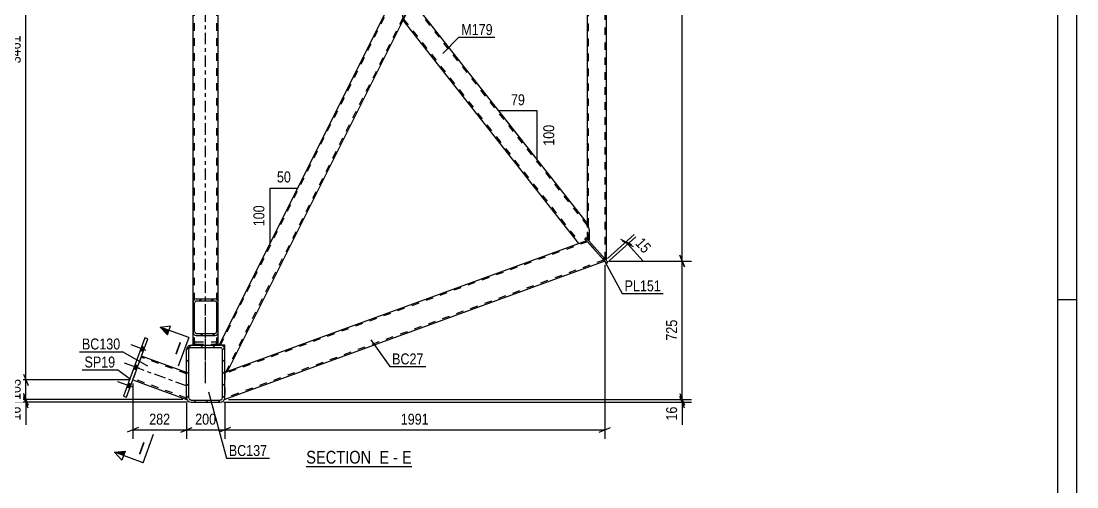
# Model space of a CAD drawing. Header units: millimetres. Extents: x -136 to 1053, y -541 to 300.
# Drawn here: x 776 to 1052.6, y -292.1 to -170.1 of the extents above; entities that cross this region are included whole.
import ezdxf

# ---------------------------------------------------------------- set-up
doc = ezdxf.new("R2010")
doc.units = ezdxf.units.MM
doc.linetypes.add('DXK_LINE_DOT2', pattern=[3.9198, 1.9599, -1.9599])
doc.linetypes.add('DXK_LINE_DOT3', pattern=[5.9187, 2.979, -0.9799, 0.9799, -0.9799])
doc.styles.add('Arial', font='arial.ttf', dxfattribs={"height": 0.2})
doc.styles.add('Arial Narrow', font='ARIALN.TTF', dxfattribs={"height": 0.2})

# ---------------------------------------------------------------- blocks, each defined once
blk = doc.blocks.new('Unknown-335479020-1133')
at = {"color": 5, "linetype": 'Continuous'}
for p, q in [((1052.57, -541.1), (1052.57, 299.9)), ((1047.57, -536.1), (1047.57, 294.9)), ((1052.57, -243.1), (1047.57, -243.1))]:
    blk.add_line(p, q, dxfattribs=at)
blk = doc.blocks.new('Unknown-335479020-16 - 2856')
at = {"color": 6, "linetype": 'Continuous'}
blk.add_line((850.67, -286.73), (878.32, -286.73), dxfattribs=at)
at = {"color": 0, "linetype": 'Continuous'}
blk.add_wipeout([(868.78, -285.98), (868.78, -282.48), (850.67, -282.48), (850.67, -285.98)], dxfattribs=at)
at = {"color": 7, "linetype": 'Continuous', "style": 'Arial Narrow'}
blk.add_text('SECTION ', height=3.34, dxfattribs=at).set_placement((850.67, -285.98))
at = {"color": 0, "linetype": 'Continuous'}
blk.add_wipeout([(872.39, -285.98), (872.39, -282.48), (869.83, -282.48), (869.83, -285.98)], dxfattribs=at)
blk.add_wipeout([(874.71, -285.98), (874.71, -282.48), (873.44, -282.48), (873.44, -285.98)], dxfattribs=at)
at = {"color": 7, "linetype": 'Continuous', "style": 'Arial Narrow'}
blk.add_text('E', height=3.34, dxfattribs=at).set_placement((869.83, -285.98))
at = {"color": 0, "linetype": 'Continuous'}
blk.add_wipeout([(878.32, -285.98), (878.32, -282.48), (875.76, -282.48), (875.76, -285.98)], dxfattribs=at)
at = {"color": 7, "linetype": 'Continuous', "style": 'Arial Narrow'}
for s, p in [('-', (873.44, -285.98)), ('E', (875.76, -285.98))]:
    blk.add_text(s, height=3.34, dxfattribs=at).set_placement(p)
blk = doc.blocks.new('Part-335479020-2889 - 2856')
at = {"color": 2, "linetype": 'Continuous'}
for p, q in [((808.38, -253.01), (802.83, -268.28)), ((803.58, -268.55), (809.14, -253.28)), ((809.14, -253.28), (808.38, -253.01)), ((802.83, -268.28), (803.58, -268.55))]:
    blk.add_line(p, q, dxfattribs=at)
blk = doc.blocks.new('Part-335479020-2932 - 2856')
at = {"color": 2, "linetype": 'Continuous'}
for p, q in [((875.93, -168.71), (877.81, -164.96)), ((924.32, -223.11), (878.52, -164.88)), ((922.09, -228.36), (876.05, -169.83)), ((924.92, -224.85), (924.32, -223.11)), ((924.92, -227.33), (924.92, -224.85)), ((924.53, -227.47), (924.92, -227.33))]:
    blk.add_line(p, q, dxfattribs=at)
at = {"color": 7, "linetype": 'DXK_LINE_DOT2'}
for p, q in [((876.28, -169.15), (878.16, -165.4)), ((878.52, -164.88), (877.81, -164.96)), ((878.16, -165.4), (878.23, -165.3)), ((878.28, -165.25), (878.23, -165.3)), ((878.3, -165.23), (878.28, -165.25)), ((878.28, -165.25), (878.3, -165.23)), ((878.3, -165.23), (878.34, -165.18)), ((878.34, -165.18), (878.37, -165.18)), ((878.34, -165.18), (878.37, -165.18)), ((878.37, -165.18), (878.52, -164.88)), ((924.32, -223.6), (878.37, -165.18)), ((875.93, -168.71), (876.05, -169.83)), ((876.05, -169.83), (876.19, -169.53)), ((876.19, -169.49), (876.21, -169.41)), ((876.19, -169.49), (876.19, -169.53)), ((876.19, -169.53), (876.19, -169.49)), ((876.19, -169.53), (922.39, -228.25)), ((876.21, -169.41), (876.22, -169.38)), ((876.21, -169.41), (876.22, -169.38)), ((876.22, -169.38), (876.23, -169.28)), ((876.23, -169.28), (876.28, -169.15)), ((924.32, -223.6), (924.32, -223.11)), ((924.35, -223.66), (924.32, -223.6)), ((924.37, -223.79), (924.35, -223.66)), ((924.37, -223.84), (924.37, -223.79)), ((924.37, -223.84), (924.37, -223.79)), ((924.4, -224), (924.37, -223.84)), ((924.42, -224.2), (924.4, -224)), ((924.42, -227.35), (924.42, -224.2)), ((924.12, -227.62), (922.09, -228.36)), ((923.99, -226.87), (923.69, -227.14)), ((924.12, -227.62), (923.69, -227.14)), ((924.53, -227.47), (923.99, -226.87))]:
    blk.add_line(p, q, dxfattribs=at)
blk = doc.blocks.new('Part-335479020-2909 - 2856')
at = {"color": 7, "linetype": 'DXK_LINE_DOT2'}
for p, q in [((821.02, -254.93), (821.02, -238.85)), ((821.42, -254.93), (821.42, -238.85)), ((827.22, -254.93), (827.22, -238.85)), ((827.62, -254.93), (827.62, -238.85)), ((821.82, -254.11), (821.52, -254.2)), ((821.82, -254.11), (826.82, -254.11)), ((827.13, -254.2), (826.82, -254.11)), ((827.62, -254.93), (821.02, -254.93)), ((821.08, -254.83), (821.07, -254.93)), ((821.51, -254.93), (821.54, -254.86)), ((821.54, -254.86), (821.67, -254.73)), ((821.67, -254.73), (821.82, -254.69)), ((821.82, -254.69), (826.82, -254.69)), ((826.82, -254.69), (826.98, -254.73)), ((826.98, -254.73), (827.11, -254.86)), ((827.11, -254.86), (827.14, -254.93)), ((827.58, -254.93), (827.56, -254.83))]:
    blk.add_line(p, q, dxfattribs=at)
for centre, start, end in [((822.12, -255.07), 124.4666, 166.7052), ((826.53, -255.07), 13.2948, 55.5334)]:
    blk.add_arc(centre, 1.06, start, end, dxfattribs=at)
blk = doc.blocks.new('Part-335479020-2992 - 2856')
at = {"linetype": 'Continuous'}
h = blk.add_hatch(dxfattribs=at)
h.set_pattern_fill('', scale=0.7, style=0, pattern_type=0)
h.set_pattern_definition([(45, (821.0233, -251.2742), (-1.57154, 1.57154), [])])
h.paths.add_polyline_path([(821.02, -243.98), (821.02, -251.27), (821.08, -251.72), (821.26, -252.1), (821.52, -252.35), (821.82, -252.44), (826.82, -252.44), (827.13, -252.35), (827.39, -252.1), (827.56, -251.72), (827.62, -251.27), (827.62, -243.98), (827.56, -243.53), (827.39, -243.15), (827.13, -242.9), (826.82, -242.81), (821.82, -242.81), (821.52, -242.9), (821.26, -243.15), (821.08, -243.53)])
h.paths.add_polyline_path([(821.54, -243.56), (821.67, -243.44), (821.82, -243.39), (826.82, -243.39), (826.98, -243.44), (827.11, -243.56), (827.19, -243.75), (827.22, -243.98), (827.22, -251.27), (827.19, -251.5), (827.11, -251.69), (826.98, -251.81), (826.82, -251.86), (821.82, -251.86), (821.67, -251.81), (821.54, -251.69), (821.45, -251.5), (821.42, -251.27), (821.42, -243.98), (821.45, -243.75)])
at = {"color": 2, "linetype": 'Continuous'}
for p, q in [((821.82, -242.81), (821.52, -242.9)), ((821.67, -243.44), (821.82, -243.39)), ((821.82, -242.81), (826.82, -242.81)), ((821.82, -243.39), (826.82, -243.39)), ((827.13, -242.9), (826.82, -242.81)), ((826.82, -243.39), (826.98, -243.44)), ((821.08, -243.53), (821.02, -243.98)), ((821.02, -251.27), (821.02, -243.98)), ((821.42, -243.98), (821.45, -243.75)), ((821.42, -251.27), (821.42, -243.98)), ((827.19, -243.75), (827.22, -243.98)), ((827.22, -251.27), (827.22, -243.98)), ((827.62, -243.98), (827.56, -243.53)), ((827.62, -251.27), (827.62, -243.98)), ((821.02, -254.93), (821.02, -251.27)), ((821.02, -251.27), (821.08, -251.72)), ((821.45, -251.5), (821.42, -251.27)), ((827.22, -251.27), (827.19, -251.5)), ((827.56, -251.72), (827.62, -251.27)), ((827.62, -254.93), (827.62, -251.27)), ((821.52, -252.35), (821.82, -252.44)), ((821.82, -251.86), (821.67, -251.81)), ((821.82, -251.86), (826.82, -251.86)), ((821.82, -252.44), (826.82, -252.44)), ((826.98, -251.81), (826.82, -251.86)), ((826.82, -252.44), (827.13, -252.35))]:
    blk.add_line(p, q, dxfattribs=at)
at = {"color": 7, "linetype": 'DXK_LINE_DOT2'}
for p, q in [((821.02, -251.27), (821.02, -243.98)), ((821.42, -254.93), (821.42, -243.98)), ((827.22, -254.93), (827.22, -243.98)), ((827.62, -251.27), (827.62, -243.98)), ((821.52, -254.2), (821.82, -254.11)), ((821.82, -254.11), (826.82, -254.11)), ((826.82, -254.11), (827.13, -254.2)), ((821.02, -254.93), (827.62, -254.93)), ((821.07, -254.93), (821.08, -254.83)), ((821.54, -254.86), (821.51, -254.93)), ((821.67, -254.73), (821.54, -254.86)), ((821.82, -254.69), (821.67, -254.73)), ((821.82, -254.69), (826.82, -254.69)), ((826.98, -254.73), (826.82, -254.69)), ((827.11, -254.86), (826.98, -254.73)), ((827.14, -254.93), (827.11, -254.86)), ((827.56, -254.83), (827.58, -254.93))]:
    blk.add_line(p, q, dxfattribs=at)
at = {"color": 7, "linetype": 'DXK_LINE_DOT3'}
blk.add_line((824.32, -262.22), (824.32, -247.63), dxfattribs=at)
at = {"color": 2, "linetype": 'Continuous'}
for centre, radius, start, end in [((822.12, -243.77), 1.06, 124.4664, 166.7051), ((826.53, -243.77), 1.06, 13.2949, 55.5336), ((821.97, -243.87), 0.532, 124.4664, 166.7051), ((826.68, -243.87), 0.532, 13.2949, 55.5336), ((821.97, -251.38), 0.532, 193.2949, 235.5336), ((826.68, -251.38), 0.532, 304.4664, 346.7051), ((822.12, -251.48), 1.06, 193.2949, 235.5336), ((826.53, -251.48), 1.06, 304.4664, 346.7051)]:
    blk.add_arc(centre, radius, start, end, dxfattribs=at)
at = {"color": 7, "linetype": 'DXK_LINE_DOT2'}
for centre, start, end in [((822.12, -255.07), 124.4664, 166.7051), ((826.53, -255.07), 13.2949, 55.5336)]:
    blk.add_arc(centre, 1.06, start, end, dxfattribs=at)
blk = doc.blocks.new('Part-335479020-2937 - 2856')
at = {"color": 2, "linetype": 'Continuous'}
for p, q in [((921.78, -67.22), (924.32, -66.3)), ((924.32, -66.3), (924.32, -73.31)), ((827.89, -254.93), (921.78, -67.22)), ((830, -261.88), (924.32, -73.31)), ((829.32, -254.93), (828.12, -254.93)), ((829.32, -256.13), (829.32, -254.93))]:
    blk.add_line(p, q, dxfattribs=at)
at = {"color": 7, "linetype": 'DXK_LINE_DOT2'}
for p, q in [((828.22, -254.93), (922.19, -67.07)), ((829.59, -262.03), (924.32, -72.64)), ((828.12, -254.93), (827.89, -254.93)), ((829.32, -262.12), (829.32, -256.13)), ((829.32, -262.12), (830, -261.88))]:
    blk.add_line(p, q, dxfattribs=at)
blk = doc.blocks.new('Part-335479020-2952 - 2856')
at = {"color": 2, "linetype": 'Continuous'}
for p, q in [((928.72, -60.01), (924.32, -66.3)), ((929.32, -59.16), (928.72, -60.01)), ((929.32, -232.82), (929.32, -59.16)), ((924.32, -223.11), (924.32, -73.31))]:
    blk.add_line(p, q, dxfattribs=at)
at = {"color": 7, "linetype": 'DXK_LINE_DOT2'}
for p, q in [((929.02, -232.49), (929.02, -59.58)), ((929.32, -59.16), (929.15, -59.41)), ((924.32, -66.3), (924.32, -73.31)), ((924.62, -227.58), (924.62, -65.87)), ((924.32, -227.25), (924.32, -223.11)), ((929.32, -232.82), (924.32, -227.25))]:
    blk.add_line(p, q, dxfattribs=at)
blk = doc.blocks.new('Part-335479020-2972 - 2856')
at = {"color": 7, "linetype": 'DXK_LINE_DOT2'}
for p, q in [((807.49, -257.81), (805.23, -264.02)), ((819.32, -262.44), (807.38, -258.1)), ((819.32, -262.17), (819.32, -262.12)), ((819.32, -268.75), (819.32, -262.12)), ((819.32, -268.83), (805.33, -263.73))]:
    blk.add_line(p, q, dxfattribs=at)
at = {"color": 2, "linetype": 'Continuous'}
for p, q in [((819.32, -262.12), (807.49, -257.81)), ((805.23, -264.02), (819.32, -269.15)), ((819.32, -268.75), (819.32, -268.73)), ((819.32, -269.15), (819.32, -268.75))]:
    blk.add_line(p, q, dxfattribs=at)
at = {"color": 7, "linetype": 'DXK_LINE_DOT3'}
blk.add_line((819.32, -265.64), (806.36, -260.92), dxfattribs=at)
blk = doc.blocks.new('Part-335479020-2982 - 2856')
at = {"color": 7, "linetype": 'DXK_LINE_DOT3'}
blk.add_line((824.32, -264.93), (824.32, -100.43), dxfattribs=at)
at = {"color": 7, "linetype": 'DXK_LINE_DOT2'}
for p, q in [((827.62, -110.43), (821.02, -110.43)), ((821.02, -110.43), (821.08, -110.43)), ((821.02, -121.39), (821.02, -110.43)), ((821.42, -254.93), (821.42, -110.43)), ((827.22, -254.93), (827.22, -110.43)), ((827.62, -121.39), (827.62, -110.43)), ((821.02, -254.93), (821.02, -243.98)), ((827.62, -254.93), (827.62, -243.98)), ((821.02, -254.93), (827.62, -254.93)), ((821.02, -254.93), (821.08, -254.93))]:
    blk.add_line(p, q, dxfattribs=at)
at = {"color": 2, "linetype": 'Continuous'}
for p, q in [((821.02, -243.98), (821.02, -121.39)), ((827.62, -243.98), (827.62, -121.39))]:
    blk.add_line(p, q, dxfattribs=at)
blk = doc.blocks.new('Part-335479020-3011 - 2856')
at = {"linetype": 'Continuous'}
h = blk.add_hatch(dxfattribs=at)
h.set_pattern_fill('', scale=0.7, style=0, pattern_type=0)
h.set_pattern_definition([(45, (819.3233, -268.7322), (-1.57154, 1.57154), [])])
h.paths.add_polyline_path([(819.32, -256.13), (819.32, -268.73), (819.41, -269.19), (819.67, -269.58), (820.06, -269.84), (820.52, -269.93), (828.12, -269.93), (828.58, -269.84), (828.97, -269.58), (829.23, -269.19), (829.32, -268.73), (829.32, -256.13), (829.23, -255.67), (828.97, -255.28), (828.58, -255.02), (828.12, -254.93), (820.52, -254.93), (820.06, -255.02), (819.67, -255.28), (819.41, -255.67)])
h.paths.add_polyline_path([(820.1, -255.71), (820.29, -255.58), (820.52, -255.53), (828.12, -255.53), (828.35, -255.58), (828.55, -255.71), (828.68, -255.9), (828.72, -256.13), (828.72, -268.73), (828.68, -268.96), (828.55, -269.16), (828.35, -269.29), (828.12, -269.33), (820.52, -269.33), (820.29, -269.29), (820.1, -269.16), (819.97, -268.96), (819.92, -268.73), (819.92, -256.13), (819.97, -255.9)])
at = {"color": 2, "linetype": 'Continuous'}
for p, q in [((819.41, -255.67), (819.32, -256.13)), ((819.32, -268.73), (819.32, -256.13)), ((819.92, -256.13), (819.97, -255.9)), ((819.92, -268.73), (819.92, -256.13)), ((820.52, -254.93), (820.06, -255.02)), ((820.29, -255.58), (820.52, -255.53)), ((820.52, -254.93), (828.12, -254.93)), ((820.52, -255.53), (828.12, -255.53)), ((828.58, -255.02), (828.12, -254.93)), ((828.12, -255.53), (828.35, -255.58)), ((828.68, -255.9), (828.72, -256.13)), ((828.72, -268.73), (828.72, -256.13)), ((829.32, -256.13), (829.23, -255.67)), ((829.32, -268.73), (829.32, -256.13)), ((819.32, -268.73), (819.41, -269.19)), ((819.97, -268.96), (819.92, -268.73)), ((820.06, -269.84), (820.52, -269.93)), ((820.52, -269.33), (820.29, -269.29)), ((820.52, -269.33), (828.12, -269.33)), ((820.52, -269.93), (828.12, -269.93)), ((828.35, -269.29), (828.12, -269.33)), ((828.12, -269.93), (828.58, -269.84)), ((828.72, -268.73), (828.68, -268.96)), ((829.23, -269.19), (829.32, -268.73))]:
    blk.add_line(p, q, dxfattribs=at)
at = {"color": 7, "linetype": 'DXK_LINE_DOT3'}
blk.add_line((824.32, -262.43), (824.32, -262.43), dxfattribs=at)
at = {"color": 2, "linetype": 'Continuous'}
for centre, radius, start, end in [((820.52, -256.13), 1.2, 112.5, 157.5), ((820.52, -256.13), 0.6, 112.5, 157.5), ((828.12, -256.13), 0.6, 22.5, 67.5), ((828.12, -256.13), 1.2, 22.5, 67.5), ((820.52, -268.73), 1.2, 202.5, 247.5), ((820.52, -268.73), 0.6, 202.5, 247.5), ((828.12, -268.73), 0.6, 292.5, 337.5), ((828.12, -268.73), 1.2, 292.5, 337.5)]:
    blk.add_arc(centre, radius, start, end, dxfattribs=at)
blk = doc.blocks.new('Part-335479020-3029 - 2856')
at = {"color": 2, "linetype": 'Continuous'}
for p, q in [((924.12, -227.62), (829.32, -262.12)), ((928.87, -232.92), (829.32, -269.15)), ((829.32, -269.1), (829.32, -268.73)), ((829.32, -269.15), (829.32, -269.1))]:
    blk.add_line(p, q, dxfattribs=at)
at = {"color": 7, "linetype": 'DXK_LINE_DOT2'}
for p, q in [((924.34, -227.86), (829.32, -262.44)), ((928.87, -232.92), (924.12, -227.62)), ((928.65, -232.67), (829.32, -268.83)), ((829.32, -262.17), (829.32, -262.12)), ((829.32, -262.12), (829.32, -268.73))]:
    blk.add_line(p, q, dxfattribs=at)
blk = doc.blocks.new('Bolt-335479020-3044 - 2856')
at = {"linetype": 'Continuous'}
for points in [[(807.92, -256.62), (808.3, -255.58), (807.55, -255.31), (807.17, -256.34)], [(807.92, -256.62), (808.3, -255.58), (807.55, -255.31), (807.17, -256.34)], [(807.92, -256.62), (808.3, -255.58), (807.55, -255.31), (807.17, -256.34)], [(806.18, -261.41), (806.55, -260.38), (805.8, -260.1), (805.43, -261.14)], [(806.18, -261.41), (806.55, -260.38), (805.8, -260.1), (805.43, -261.14)], [(804.42, -266.25), (804.79, -265.22), (804.04, -264.94), (803.66, -265.98)], [(804.42, -266.25), (804.79, -265.22), (804.04, -264.94), (803.66, -265.98)], [(804.42, -266.25), (804.79, -265.22), (804.04, -264.94), (803.66, -265.98)]]:
    blk.add_hatch(color=1, dxfattribs=at).paths.add_polyline_path(points)
at = {"color": 1, "linetype": 'Continuous'}
for p, q in [((808.72, -256.32), (804.82, -254.9)), ((808.72, -256.32), (804.82, -254.9)), ((808.72, -256.32), (804.82, -254.9)), ((807.92, -256.62), (807.17, -256.34)), ((807.92, -256.62), (807.17, -256.34)), ((807.92, -256.62), (807.17, -256.34)), ((808.3, -255.58), (807.55, -255.31)), ((808.3, -255.58), (807.55, -255.31)), ((808.3, -255.58), (807.55, -255.31)), ((806.98, -261.11), (803.08, -259.7)), ((806.98, -261.11), (803.08, -259.7)), ((806.18, -261.41), (805.43, -261.14)), ((806.18, -261.41), (805.43, -261.14)), ((806.55, -260.38), (805.8, -260.1)), ((806.55, -260.38), (805.8, -260.1)), ((805.21, -265.95), (801.31, -264.53)), ((805.21, -265.95), (801.31, -264.53)), ((805.21, -265.95), (801.31, -264.53)), ((804.79, -265.22), (804.04, -264.94)), ((804.79, -265.22), (804.04, -264.94)), ((804.79, -265.22), (804.04, -264.94)), ((804.42, -266.25), (803.66, -265.98)), ((804.42, -266.25), (803.66, -265.98)), ((804.42, -266.25), (803.66, -265.98))]:
    blk.add_line(p, q, dxfattribs=at)
blk = doc.blocks.new('Part-335479020-3068 - 2856')
at = {"color": 2, "linetype": 'Continuous'}
for p, q in [((923.99, -226.87), (923.69, -227.14)), ((929.36, -233.46), (923.69, -227.14)), ((929.66, -233.2), (923.99, -226.87)), ((929.36, -233.46), (929.66, -233.2))]:
    blk.add_line(p, q, dxfattribs=at)
blk = doc.blocks.new('StraightDimension-335479020-3189 - 2856')
at = {"color": 7, "linetype": 'Continuous'}
for p, q in [((929.61, -232.25), (936.57, -226.01)), ((930.1, -232.79), (937.06, -226.56)), ((933, -227.2), (935.9, -228.63)), ((936.39, -229.18), (933.49, -227.74)), ((934.45, -227.91), (934.94, -228.46))]:
    blk.add_line(p, q, dxfattribs=at)
at = {"color": 0}
blk.add_wipeout([(939.09, -231.97), (942.22, -229.16), (938.97, -225.55), (935.85, -228.35)], dxfattribs=at)
at = {"color": 7, "linetype": 'Continuous'}
blk.add_line((934.94, -228.46), (938.88, -232.86), dxfattribs=at)
blk.add_line((934.94, -228.46), (938.88, -232.86), dxfattribs=at)
at = {"color": 3, "style": 'Arial Narrow'}
blk.add_text('15', height=2.863, rotation=-48.117, dxfattribs=at).set_placement((936.69, -228.4))
blk = doc.blocks.new('StraightDimension-335479020-3203 - 2856')
at = {"color": 7, "linetype": 'Continuous'}
for p, q in [((776.61, -267.65), (777.81, -270.65)), ((818.32, -269.15), (774.36, -269.15)), ((819.52, -269.93), (774.36, -269.93)), ((777.81, -271.43), (776.61, -268.43)), ((777.21, -269.93), (777.21, -269.15))]:
    blk.add_line(p, q, dxfattribs=at)
at = {"color": 0}
blk.add_wipeout([(776.46, -270.46), (772.26, -270.46), (772.26, -275.31), (776.46, -275.31)], dxfattribs=at)
at = {"color": 7, "linetype": 'Continuous'}
blk.add_line((777.21, -269.93), (777.21, -275.84), dxfattribs=at)
blk.add_line((777.21, -269.93), (777.21, -275.84), dxfattribs=at)
at = {"color": 3, "style": 'Arial Narrow'}
blk.add_text('16', height=2.863, rotation=90.0002, dxfattribs=at).set_placement((775.86, -274.71))
blk = doc.blocks.new('StraightDimension-335479020-3225 - 2856')
at = {"color": 7, "linetype": 'Continuous'}
for p, q in [((791.07, -90.96), (774.36, -90.96)), ((777.81, -92.46), (776.61, -89.46)), ((777.21, -264.02), (777.21, -90.96)), ((776.61, -262.52), (777.81, -265.52)), ((804.23, -264.02), (774.36, -264.02))]:
    blk.add_line(p, q, dxfattribs=at)
at = {"color": 0}
blk.add_wipeout([(776.46, -173.23), (772.26, -173.23), (772.26, -181.74), (776.46, -181.74)], dxfattribs=at)
at = {"color": 3, "style": 'Arial Narrow'}
blk.add_text('3461', height=2.863, rotation=90.0002, dxfattribs=at).set_placement((775.86, -181.14))
blk = doc.blocks.new('StraightDimension-335479020-3241 - 2856')
at = {"color": 7, "linetype": 'Continuous'}
for p, q in [((776.61, -262.52), (777.81, -265.52)), ((804.23, -264.02), (774.36, -264.02)), ((777.21, -269.15), (777.21, -264.02)), ((777.81, -270.65), (776.61, -267.65)), ((818.32, -269.15), (774.36, -269.15))]:
    blk.add_line(p, q, dxfattribs=at)
at = {"color": 0}
blk.add_wipeout([(776.46, -263.24), (772.26, -263.24), (772.26, -269.92), (776.46, -269.92)], dxfattribs=at)
at = {"color": 3, "style": 'Arial Narrow'}
blk.add_text('103', height=2.863, rotation=90.0002, dxfattribs=at).set_placement((775.86, -269.32))
blk = doc.blocks.new('StraightDimension-335479020-3258 - 2856')
at = {"color": 7, "linetype": 'Continuous'}
for p, q in [((928.87, -233.92), (928.87, -279.53)), ((829.32, -270.15), (829.32, -279.53)), ((830.82, -276.53), (827.82, -277.73)), ((927.37, -277.73), (930.37, -276.53)), ((829.32, -277.13), (928.87, -277.13))]:
    blk.add_line(p, q, dxfattribs=at)
at = {"color": 0}
blk.add_wipeout([(883.35, -276.38), (883.35, -272.18), (874.84, -272.18), (874.84, -276.38)], dxfattribs=at)
at = {"color": 3, "style": 'Arial Narrow'}
blk.add_text('1991', height=2.863, dxfattribs=at).set_placement((875.44, -275.78))
blk = doc.blocks.new('StraightDimension-335479020-3265 - 2856')
at = {"color": 7, "linetype": 'Continuous'}
for p, q in [((819.32, -270.15), (819.32, -279.53)), ((829.32, -270.15), (829.32, -279.53)), ((817.82, -277.73), (820.82, -276.53)), ((830.82, -276.53), (827.82, -277.73)), ((819.32, -277.13), (829.32, -277.13))]:
    blk.add_line(p, q, dxfattribs=at)
at = {"color": 0}
blk.add_wipeout([(827.67, -276.38), (827.67, -272.18), (820.98, -272.18), (820.98, -276.38)], dxfattribs=at)
at = {"color": 3, "style": 'Arial Narrow'}
blk.add_text('200', height=2.863, dxfattribs=at).set_placement((821.58, -275.78))
blk = doc.blocks.new('StraightDimension-335479020-3272 - 2856')
at = {"color": 7, "linetype": 'Continuous'}
for p, q in [((805.23, -265.02), (805.23, -279.53)), ((819.32, -270.15), (819.32, -279.53)), ((806.73, -276.53), (803.73, -277.73)), ((817.82, -277.73), (820.82, -276.53)), ((805.23, -277.13), (819.32, -277.13))]:
    blk.add_line(p, q, dxfattribs=at)
at = {"color": 0}
blk.add_wipeout([(815.62, -276.38), (815.62, -272.18), (808.93, -272.18), (808.93, -276.38)], dxfattribs=at)
at = {"color": 3, "style": 'Arial Narrow'}
blk.add_text('282', height=2.863, dxfattribs=at).set_placement((809.53, -275.78))
blk = doc.blocks.new('StraightDimension-335479020-3283 - 2856')
at = {"color": 7, "linetype": 'Continuous'}
for p, q in [((948.57, -267.65), (949.77, -270.65)), ((829.12, -269.93), (951.57, -269.93)), ((830.32, -269.15), (951.57, -269.15)), ((949.77, -271.43), (948.57, -268.43)), ((949.17, -269.93), (949.17, -269.15))]:
    blk.add_line(p, q, dxfattribs=at)
at = {"color": 0}
blk.add_wipeout([(948.42, -270.46), (944.22, -270.46), (944.22, -275.31), (948.42, -275.31)], dxfattribs=at)
at = {"color": 7, "linetype": 'Continuous'}
blk.add_line((949.17, -269.93), (949.17, -275.84), dxfattribs=at)
blk.add_line((949.17, -269.93), (949.17, -275.84), dxfattribs=at)
at = {"color": 3, "style": 'Arial Narrow'}
blk.add_text('16', height=2.863, rotation=90.0002, dxfattribs=at).set_placement((947.82, -274.71))
blk = doc.blocks.new('StraightDimension-335479020-3302 - 2856')
at = {"color": 7, "linetype": 'Continuous'}
for p, q in [((949.77, -60.66), (948.57, -57.66)), ((930.32, -59.16), (951.57, -59.16)), ((949.17, -232.92), (949.17, -59.16)), ((948.57, -231.42), (949.77, -234.42)), ((929.87, -232.92), (951.57, -232.92))]:
    blk.add_line(p, q, dxfattribs=at)
at = {"color": 0}
blk.add_wipeout([(948.42, -141.78), (944.22, -141.78), (944.22, -150.29), (948.42, -150.29)], dxfattribs=at)
at = {"color": 3, "style": 'Arial Narrow'}
blk.add_text('3475', height=2.863, rotation=90.0002, dxfattribs=at).set_placement((947.82, -149.69))
blk = doc.blocks.new('StraightDimension-335479020-3322 - 2856')
at = {"color": 7, "linetype": 'Continuous'}
for p, q in [((949.77, -234.42), (948.57, -231.42)), ((929.87, -232.92), (951.57, -232.92)), ((949.17, -269.15), (949.17, -232.92)), ((948.57, -267.65), (949.77, -270.65)), ((830.32, -269.15), (951.57, -269.15))]:
    blk.add_line(p, q, dxfattribs=at)
at = {"color": 0}
blk.add_wipeout([(948.42, -247.69), (944.22, -247.69), (944.22, -254.37), (948.42, -254.37)], dxfattribs=at)
at = {"color": 3, "style": 'Arial Narrow'}
blk.add_text('725', height=2.863, rotation=90.0002, dxfattribs=at).set_placement((947.82, -253.77))
blk = doc.blocks.new('AngleDimension-335479020-3417 - 2856')
at = {"color": 7, "linetype": 'Continuous'}
for p, q in [((841.2, -213.83), (848.45, -213.83)), ((841.2, -228.32), (848.45, -213.83)), ((841.2, -228.32), (841.2, -213.83)), ((845.73, -219.26), (848.45, -213.83))]:
    blk.add_line(p, q, dxfattribs=at)
at = {"color": 0}
for points in [[(847.25, -212.93), (847.25, -208.73), (842.39, -208.73), (842.39, -212.93)], [(840.3, -217.73), (836.1, -217.73), (836.1, -224.42), (840.3, -224.42)]]:
    blk.add_wipeout(points, dxfattribs=at)
at = {"color": 3, "style": 'Arial Narrow'}
blk.add_text('50', height=2.863, dxfattribs=at).set_placement((842.99, -212.33))
blk.add_text('100', height=2.863, rotation=90.0002, dxfattribs=at).set_placement((839.7, -223.82))
blk = doc.blocks.new('AngleDimension-335479020-14710 - 2856')
at = {"color": 7, "linetype": 'Continuous'}
for p, q in [((905.81, -199.57), (901.12, -193.61)), ((911.14, -193.61), (901.12, -193.61)), ((911.14, -206.35), (901.12, -193.61)), ((911.14, -206.35), (911.14, -193.61))]:
    blk.add_line(p, q, dxfattribs=at)
at = {"color": 0}
for points in [[(908.56, -192.71), (908.56, -188.51), (903.7, -188.51), (903.7, -192.71)], [(916.24, -196.64), (912.04, -196.64), (912.04, -203.32), (916.24, -203.32)]]:
    blk.add_wipeout(points, dxfattribs=at)
at = {"color": 3, "style": 'Arial Narrow'}
blk.add_text('79', height=2.863, dxfattribs=at).set_placement((904.3, -192.11))
blk.add_text('100', height=2.863, rotation=90.0002, dxfattribs=at).set_placement((915.64, -202.72))
blk = doc.blocks.new('Mark-335479020-2885 - 2856')
at = {"color": 0}
blk.add_wipeout([(800.62, -260.81), (800.62, -257.81), (792.58, -257.81), (792.58, -260.81)], dxfattribs=at)
blk.add_wipeout([(800.62, -260.81), (800.62, -257.81), (792.58, -257.81), (792.58, -260.81)], dxfattribs=at)
at = {"color": 30, "linetype": 'Continuous'}
for p in [(791.98, -261.41), (804.64, -263.91)]:
    blk.add_line(p, (801.22, -261.41), dxfattribs=at)
at = {"color": 3, "style": 'Arial Narrow'}
blk.add_text('SP19', height=2.863, dxfattribs=at).set_placement((792.58, -260.81))
blk = doc.blocks.new('Mark-335479020-14666 - 2856')
at = {"color": 0}
blk.add_wipeout([(943.59, -240.85), (943.59, -237.85), (934.08, -237.85), (934.08, -240.85)], dxfattribs=at)
blk.add_wipeout([(943.59, -240.85), (943.59, -237.85), (934.08, -237.85), (934.08, -240.85)], dxfattribs=at)
at = {"color": 30, "linetype": 'Continuous'}
for p, q in [((928.39, -232.07), (933.48, -241.45)), ((933.48, -241.45), (944.19, -241.45))]:
    blk.add_line(p, q, dxfattribs=at)
at = {"color": 3, "style": 'Arial Narrow'}
blk.add_text('PL151', height=2.863, dxfattribs=at).set_placement((934.08, -240.85))
blk = doc.blocks.new('Mark-335479020-2928 - 2856')
at = {"color": 0}
blk.add_wipeout([(899.52, -173.72), (899.52, -170.72), (891.29, -170.72), (891.29, -173.72)], dxfattribs=at)
blk.add_wipeout([(899.52, -173.72), (899.52, -170.72), (891.29, -170.72), (891.29, -173.72)], dxfattribs=at)
at = {"color": 30, "linetype": 'Continuous'}
for p, q in [((886.45, -178.56), (890.69, -174.32)), ((890.69, -174.32), (900.12, -174.32))]:
    blk.add_line(p, q, dxfattribs=at)
at = {"color": 3, "style": 'Arial Narrow'}
blk.add_text('M179', height=2.863, dxfattribs=at).set_placement((891.29, -173.72))
blk = doc.blocks.new('Mark-335479020-2968 - 2856')
at = {"color": 0}
blk.add_wipeout([(801.95, -256.08), (801.95, -253.08), (791.9, -253.08), (791.9, -256.08)], dxfattribs=at)
blk.add_wipeout([(801.95, -256.08), (801.95, -253.08), (791.9, -253.08), (791.9, -256.08)], dxfattribs=at)
at = {"color": 30, "linetype": 'Continuous'}
for p in [(791.3, -256.68), (809.21, -260.42)]:
    blk.add_line(p, (802.55, -256.68), dxfattribs=at)
at = {"color": 3, "style": 'Arial Narrow'}
blk.add_text('BC130', height=2.863, dxfattribs=at).set_placement((791.9, -256.08))
blk = doc.blocks.new('SectionMark-335479020-16961 - 2856')
at = {"linetype": 'Continuous'}
for points in [[(814.72, -251.08), (814.3, -252.26), (812.38, -250.23)], [(803.22, -282.7), (802.79, -283.87), (800.44, -283.02)]]:
    blk.add_hatch(color=6, dxfattribs=at).paths.add_polyline_path(points)
at = {"color": 6, "linetype": 'Continuous'}
for p, q in [((812.38, -250.23), (815.15, -249.91)), ((812.38, -250.23), (814.3, -252.26)), ((814.3, -252.26), (815.15, -249.91)), ((800.44, -283.02), (803.22, -282.7)), ((802.36, -285.05), (800.44, -283.02)), ((803.22, -282.7), (802.36, -285.05))]:
    blk.add_line(p, q, dxfattribs=at)
at = {"color": 0, "linetype": 'Continuous'}
for points in [[(817.16, -257.55), (818.36, -254.27), (817.14, -253.82), (815.94, -257.11)], [(807.62, -283.77), (808.81, -280.48), (807.6, -280.03), (806.4, -283.32)]]:
    blk.add_wipeout(points, dxfattribs=at)
at = {"color": 6, "linetype": 'Continuous'}
for p, q in [((819.89, -252.96), (812.38, -250.23)), ((819.89, -252.96), (817.16, -260.48)), ((807.96, -285.75), (810.69, -278.23)), ((807.96, -285.75), (800.44, -283.02))]:
    blk.add_line(p, q, dxfattribs=at)
at = {"color": 3, "linetype": 'Continuous', "style": 'Arial'}
for p in [(815.94, -257.11), (806.4, -283.32)]:
    blk.add_text('I', height=3.34, rotation=-20.002, dxfattribs=at).set_placement(p)
blk = doc.blocks.new('Mark-335479020-3007 - 2856')
at = {"color": 0}
blk.add_wipeout([(840.44, -283.99), (840.44, -280.99), (830.39, -280.99), (830.39, -283.99)], dxfattribs=at)
blk.add_wipeout([(840.44, -283.99), (840.44, -280.99), (830.39, -280.99), (830.39, -283.99)], dxfattribs=at)
at = {"color": 30, "linetype": 'Continuous'}
for p, q in [((825.05, -267.16), (829.79, -284.59)), ((829.79, -284.59), (841.04, -284.59))]:
    blk.add_line(p, q, dxfattribs=at)
at = {"color": 3, "style": 'Arial Narrow'}
blk.add_text('BC137', height=2.863, dxfattribs=at).set_placement((830.39, -283.99))
blk = doc.blocks.new('Mark-335479020-3025 - 2856')
at = {"color": 0}
blk.add_wipeout([(881.39, -259.99), (881.39, -256.99), (873.17, -256.99), (873.17, -259.99)], dxfattribs=at)
blk.add_wipeout([(881.39, -259.99), (881.39, -256.99), (873.17, -256.99), (873.17, -259.99)], dxfattribs=at)
at = {"color": 30, "linetype": 'Continuous'}
for p, q in [((867.56, -253.57), (872.57, -260.59)), ((872.57, -260.59), (881.99, -260.59))]:
    blk.add_line(p, q, dxfattribs=at)
at = {"color": 3, "style": 'Arial Narrow'}
blk.add_text('BC27', height=2.863, dxfattribs=at).set_placement((873.17, -259.99))

msp = doc.modelspace()

# ---------------------------------------------------------------- block references
for name in ['Unknown-335479020-1133', 'Part-335479020-2952 - 2856', 'Part-335479020-2937 - 2856', 'Part-335479020-2982 - 2856', 'Part-335479020-2932 - 2856', 'Part-335479020-3029 - 2856', 'Part-335479020-3068 - 2856', 'Part-335479020-2909 - 2856', 'Part-335479020-2992 - 2856', 'Part-335479020-2889 - 2856', 'Bolt-335479020-3044 - 2856', 'Part-335479020-3011 - 2856', 'Part-335479020-2972 - 2856']:
    msp.add_blockref(name, (0, 0))

# ---------------------------------------------------------------- next in the draw order: block references
for name in ['StraightDimension-335479020-3225 - 2856', 'Mark-335479020-2928 - 2856', 'AngleDimension-335479020-14710 - 2856', 'AngleDimension-335479020-3417 - 2856', 'StraightDimension-335479020-3189 - 2856', 'StraightDimension-335479020-3203 - 2856', 'Unknown-335479020-16 - 2856']:
    msp.add_blockref(name, (0, 0))

# ---------------------------------------------------------------- next in the draw order: block references
for name in ['StraightDimension-335479020-3258 - 2856', 'StraightDimension-335479020-3241 - 2856']:
    msp.add_blockref(name, (0, 0))

# ---------------------------------------------------------------- next in the draw order: block references
for name in ['StraightDimension-335479020-3302 - 2856', 'StraightDimension-335479020-3265 - 2856']:
    msp.add_blockref(name, (0, 0))

# ---------------------------------------------------------------- next in the draw order: block references
for name in ['StraightDimension-335479020-3272 - 2856', 'StraightDimension-335479020-3283 - 2856']:
    msp.add_blockref(name, (0, 0))

# ---------------------------------------------------------------- next in the draw order: block references
for name in ['StraightDimension-335479020-3322 - 2856', 'Mark-335479020-2885 - 2856']:
    msp.add_blockref(name, (0, 0))

# ---------------------------------------------------------------- next in the draw order: block references
for name in ['Mark-335479020-14666 - 2856', 'Mark-335479020-2968 - 2856', 'Mark-335479020-3025 - 2856', 'Mark-335479020-3007 - 2856']:
    msp.add_blockref(name, (0, 0))

# ---------------------------------------------------------------- next in the draw order: block references
msp.add_blockref('SectionMark-335479020-16961 - 2856', (0, 0))

doc.saveas('drawing.dxf')
